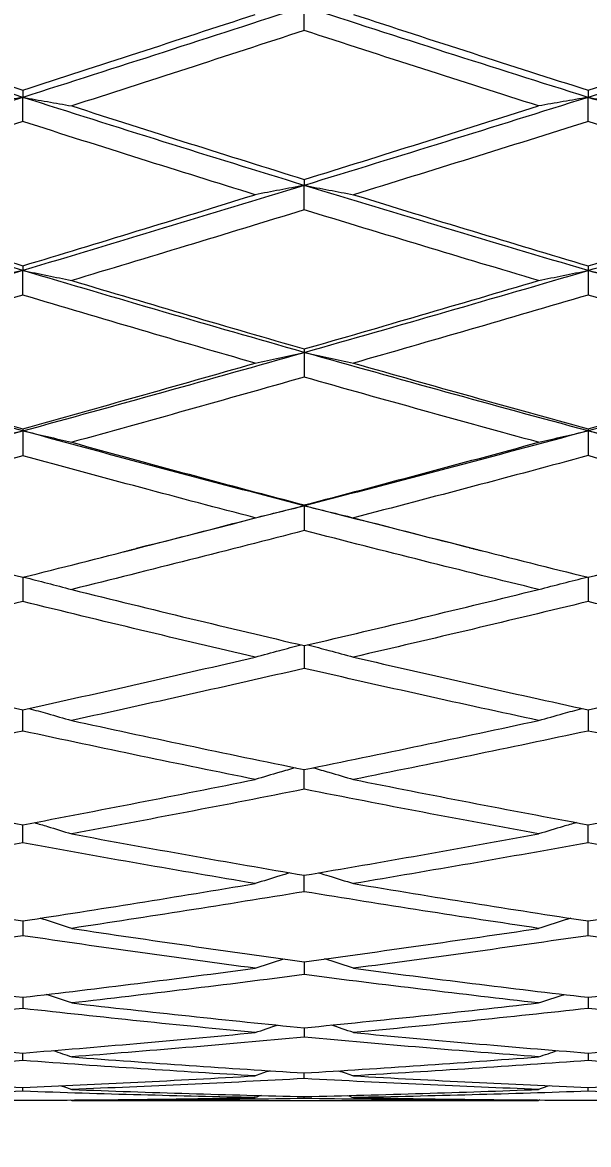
# Model space of a CAD drawing. Extents: x 6453 to 7582, y 0 to 827.
# Drawn here: x 6864.14 to 6869.12, y 644.41 to 654.28 of the extents above; entities that cross this region are included whole.
import ezdxf

# ---------------------------------------------------------------- set-up
doc = ezdxf.new("R2010")
doc.units = 0
doc.header["$LTSCALE"] = 30
doc.header["$MEASUREMENT"] = 0
doc.header["$PDMODE"] = 3
doc.header["$PDSIZE"] = -10
doc.layers.get('0').update_dxf_attribs({"linetype": 'CONTINUOUS'})
doc.layers.get('DEFPOINTS').update_dxf_attribs({"linetype": 'CONTINUOUS'})
doc.layers.add('1', color=7, linetype='CONTINUOUS')
doc.styles.add('Daelim Dimension', font='')
doc.styles.get('Daelim Dimension').set_extended_font_data('나눔고딕')
doc.dimstyles.new('DEFAULT', dxfattribs={"dimscale": 2, "dimtxt": 2, "dimasz": 2, "dimexe": 0, "dimexo": 2, "dimgap": 1, "dimtad": 1, "dimdec": 1, "dimzin": 9, "dimdsep": 46, "dimtxsty": 'Daelim Dimension', "dimcen": 0.5, "dimclrd": 252, "dimclre": 252, "dimclrt": 3, "dimadec": 1, "dimazin": 0, "dimtfac": 1, "dimtdec": 1, "dimtix": 1, "dimtmove": 0, "dimatfit": 3, "dimfxl": 1, "dimtolj": 1, "dimtzin": 1, "dimlwd": 9, "dimlwe": 9, "dimarcsym": 0})

# ---------------------------------------------------------------- blocks, each defined once
blk = doc.blocks.new('*D58')
at = {"color": 5, "lineweight": 9, "ltscale": 0.5, "transparency": 16777216}
for p, q in [((6608.1848, 641.7955), (6608.1848, 525.9087)), ((6902.1855, 641.7955), (6902.1855, 525.9087)), ((6612.1848, 527.9087), (6898.1855, 527.9087))]:
    blk.add_line(p, q, dxfattribs=at)
at = {"color": 5, "ltscale": 0.5, "transparency": 16777216}
for points in [[(6612.1848, 528.5754), (6612.1848, 527.242), (6608.1848, 527.9087)], [(6898.1855, 528.5754), (6898.1855, 527.242), (6902.1855, 527.9087)]]:
    blk.add_solid(points, dxfattribs=at)
at = {"layer": 'DEFPOINTS', "color": 0, "ltscale": 0.5, "transparency": 16777216}
for p in [(6608.1848, 645.7955), (6902.1855, 645.7955), (6902.1855, 527.9087)]:
    blk.add_point(p, dxfattribs=at)
at = {"color": 7, "ltscale": 0.5, "transparency": 16777216, "insert": (6755.1852, 535.3522), "char_height": 10, "attachment_point": 5, "style": 'Daelim Dimension'}
blk.add_mtext('\\A1;294', dxfattribs=at)

msp = doc.modelspace()

# ---------------------------------------------------------------- linework, layer by layer
at = {"layer": '1', "color": 7, "linetype": 'Continuous', "lineweight": 18}
msp.add_line((6864.5719, 644.7955), (6868.6791, 644.7955), dxfattribs=at)
for points, degree in [([(6864.143, 653.6205), (6863.3222, 653.8828), (6862.5059, 654.149), (6861.6953, 654.4188)], 3), ([(6866.6181, 654.4188), (6865.7892, 654.149), (6864.9639, 653.8828), (6864.143, 653.6205)], 3), ([(6866.6181, 654.2091), (6866.6181, 654.244), (6866.6181, 654.314), (6866.6181, 654.3838), (6866.6181, 654.4188)], 3), ([(6869.1138, 653.6205), (6868.2792, 653.8828), (6867.4469, 654.149), (6866.6181, 654.4188)], 3), ([(6862.1196, 654.3507), (6862.4628, 654.2357), (6863.1433, 654.0096), (6863.8118, 653.7913), (6864.143, 653.684)], 3), ([(6864.143, 653.684), (6864.4767, 653.792), (6865.1509, 654.0112), (6865.8387, 654.2365), (6866.186, 654.3507)], 3), ([(6867.0506, 654.3507), (6867.4021, 654.2354), (6868.0975, 654.009), (6868.7776, 653.7908), (6869.1138, 653.6837)], 3), ([(6869.1138, 653.6837), (6869.4626, 653.7948), (6870.157, 654.0171), (6870.8447, 654.2395), (6871.1869, 654.3507)], 3), ([(6866.6181, 654.2091), (6866.2696, 654.0952), (6865.5801, 653.8707), (6864.9055, 653.6528), (6864.5719, 653.5455)], 3), ([(6868.6791, 653.5455), (6868.343, 653.6521), (6867.6633, 653.8693), (6866.9689, 654.0944), (6866.6181, 654.2091)], 3), ([(6864.143, 653.684), (6864.143, 653.6734), (6864.143, 653.6522), (6864.143, 653.6311), (6864.143, 653.6205)], 3), ([(6869.1138, 653.6837), (6869.1138, 653.6731), (6869.1138, 653.652), (6869.1138, 653.631), (6869.1138, 653.6205)], 3), ([(6864.143, 653.6205), (6863.3222, 653.3583), (6862.5059, 653.1), (6861.6953, 652.846)], 3), ([(6864.143, 653.6205), (6864.0712, 653.6081), (6863.928, 653.5832), (6863.7857, 653.5581), (6863.7147, 653.5455)], 3), ([(6864.143, 653.4078), (6864.143, 653.4432), (6864.143, 653.5142), (6864.143, 653.5851), (6864.143, 653.6205)], 3), ([(6866.6181, 652.846), (6865.7892, 653.1), (6864.9639, 653.3583), (6864.143, 653.6205)], 3), ([(6864.143, 653.6205), (6864.2149, 653.6081), (6864.3584, 653.5831), (6864.5009, 653.5581), (6864.5719, 653.5455)], 3), ([(6864.5719, 653.5455), (6864.9197, 653.4336), (6865.6086, 653.214), (6866.2838, 653.0022), (6866.6181, 652.8983)], 3), ([(6869.1138, 653.6205), (6868.2792, 653.3583), (6867.4469, 653.1), (6866.6181, 652.846)], 3), ([(6866.6181, 652.8983), (6866.9579, 653.0039), (6867.6413, 653.2174), (6868.3319, 653.4354), (6868.6791, 653.5455)], 3), ([(6869.1138, 653.6205), (6869.0408, 653.6081), (6868.8955, 653.5831), (6868.7511, 653.5581), (6868.6791, 653.5455)], 3), ([(6869.1138, 653.4081), (6869.1138, 653.4435), (6869.1138, 653.5143), (6869.1138, 653.5851), (6869.1138, 653.6205)], 3), ([(6869.1138, 653.6205), (6869.1867, 653.6081), (6869.3322, 653.5831), (6869.4767, 653.5581), (6869.5487, 653.5455)], 3), ([(6864.143, 653.4078), (6863.8014, 653.2982), (6863.1225, 653.0815), (6862.4524, 652.8693), (6862.1196, 652.7643)], 3), ([(6866.186, 652.7643), (6865.852, 652.8677), (6865.1775, 653.0782), (6864.49, 653.2966), (6864.143, 653.4078)], 3), ([(6869.1138, 653.4081), (6868.7674, 653.2989), (6868.0772, 653.0824), (6867.392, 652.8697), (6867.0506, 652.7643)], 3), ([(6871.1869, 652.7643), (6870.8495, 652.8675), (6870.1667, 653.0778), (6869.4675, 653.2966), (6869.1138, 653.4081)], 3), ([(6864.143, 652.0975), (6863.3222, 652.3424), (6862.5059, 652.5921), (6861.6953, 652.846)], 3), ([(6866.6181, 652.846), (6865.7892, 652.5921), (6864.9639, 652.3424), (6864.143, 652.0975)], 3), ([(6866.6181, 652.846), (6866.5456, 652.8325), (6866.4011, 652.8053), (6866.2576, 652.778), (6866.186, 652.7643)], 3), ([(6866.6181, 652.8983), (6866.6181, 652.8896), (6866.6181, 652.8721), (6866.6181, 652.8547), (6866.6181, 652.846)], 3), ([(6866.6181, 652.6311), (6866.6181, 652.667), (6866.6181, 652.7386), (6866.6181, 652.8102), (6866.6181, 652.846)], 3), ([(6869.1138, 652.0974), (6868.2792, 652.3424), (6867.4469, 652.5921), (6866.6181, 652.846)], 3), ([(6866.6181, 652.846), (6866.6906, 652.8325), (6866.8352, 652.8053), (6866.9789, 652.778), (6867.0506, 652.7643)], 3), ([(6862.1196, 652.7643), (6862.4627, 652.6561), (6863.1431, 652.4437), (6863.8117, 652.2391), (6864.143, 652.1387)], 3), ([(6864.143, 652.1387), (6864.473, 652.2387), (6865.1435, 652.4429), (6865.835, 652.6557), (6866.186, 652.7643)], 3), ([(6867.0506, 652.7643), (6867.402, 652.6558), (6868.0973, 652.4431), (6868.7775, 652.2387), (6869.1138, 652.1384)], 3), ([(6869.1138, 652.1384), (6869.4487, 652.2382), (6870.1292, 652.4423), (6870.8308, 652.6554), (6871.1869, 652.7643)], 3), ([(6866.6181, 652.6311), (6866.2665, 652.5231), (6865.5738, 652.3114), (6864.9024, 652.1086), (6864.5719, 652.0093)], 3), ([(6868.6791, 652.0093), (6868.3429, 652.1089), (6867.6632, 652.3121), (6866.9689, 652.5234), (6866.6181, 652.6311)], 3), ([(6864.143, 652.0975), (6863.3222, 651.8525), (6862.5059, 651.6121), (6861.6953, 651.3768)], 3), ([(6864.143, 652.0975), (6864.0712, 652.0828), (6863.928, 652.0535), (6863.7857, 652.024), (6863.7147, 652.0093)], 3), ([(6864.143, 652.1387), (6864.143, 652.1318), (6864.143, 652.118), (6864.143, 652.1043), (6864.143, 652.0975)], 3), ([(6864.143, 651.8807), (6864.143, 651.9168), (6864.143, 651.9891), (6864.143, 652.0613), (6864.143, 652.0975)], 3), ([(6866.6181, 651.3768), (6865.7892, 651.6122), (6864.9639, 651.8525), (6864.143, 652.0975)], 3), ([(6864.143, 652.0975), (6864.2149, 652.0828), (6864.3584, 652.0535), (6864.5009, 652.024), (6864.5719, 652.0093)], 3), ([(6866.6181, 651.3768), (6867.4469, 651.6121), (6868.2792, 651.8525), (6869.1138, 652.0974)], 3), ([(6868.6791, 652.0093), (6868.7511, 652.024), (6868.8955, 652.0535), (6869.0408, 652.0828), (6869.1138, 652.0974)], 3), ([(6869.1138, 652.1384), (6869.1138, 652.1316), (6869.1138, 652.1179), (6869.1138, 652.1042), (6869.1138, 652.0974)], 3), ([(6869.1138, 652.0974), (6869.1138, 652.0614), (6869.1138, 651.9892), (6869.1138, 651.917), (6869.1138, 651.881)], 3), ([(6869.1138, 652.0974), (6869.1867, 652.0828), (6869.3322, 652.0535), (6869.4767, 652.024), (6869.5487, 652.0093)], 3), ([(6864.5719, 652.0093), (6864.9196, 651.9048), (6865.6084, 651.6999), (6866.2837, 651.5031), (6866.6181, 651.4067)], 3), ([(6866.6181, 651.4067), (6866.956, 651.5041), (6867.6375, 651.702), (6868.33, 651.9058), (6868.6791, 652.0093)], 3), ([(6864.143, 651.8807), (6863.799, 651.7778), (6863.1178, 651.5752), (6862.45, 651.379), (6862.1196, 651.2824)], 3), ([(6866.186, 651.2824), (6865.8519, 651.3782), (6865.1773, 651.5737), (6864.4899, 651.777), (6864.143, 651.8807)], 3), ([(6869.1138, 651.881), (6868.764, 651.7781), (6868.0704, 651.5755), (6867.3886, 651.3791), (6867.0506, 651.2824)], 3), ([(6871.1869, 651.2824), (6870.8496, 651.378), (6870.1667, 651.5732), (6869.4675, 651.7769), (6869.1138, 651.881)], 3), ([(6864.143, 650.6861), (6863.3222, 650.9111), (6862.5059, 651.1415), (6861.6953, 651.3768)], 3), ([(6864.143, 650.6861), (6864.9639, 650.9112), (6865.7892, 651.1415), (6866.6181, 651.3768)], 3), ([(6866.186, 651.2824), (6866.2576, 651.2982), (6866.4011, 651.3298), (6866.5456, 651.3612), (6866.6181, 651.3768)], 3), ([(6866.6181, 651.4067), (6866.6181, 651.4016), (6866.6181, 651.3917), (6866.6181, 651.3818), (6866.6181, 651.3768)], 3), ([(6866.6181, 651.3768), (6866.6181, 651.3405), (6866.6181, 651.2679), (6866.6181, 651.1954), (6866.6181, 651.1591)], 3), ([(6869.1138, 650.6861), (6868.2792, 650.9111), (6867.4469, 651.1415), (6866.6181, 651.3768)], 3), ([(6866.6181, 651.3768), (6866.6906, 651.3612), (6866.8352, 651.3298), (6866.9789, 651.2982), (6867.0506, 651.2824)], 3), ([(6862.1196, 651.2824), (6862.4626, 651.1822), (6863.1428, 650.9858), (6863.8116, 650.7972), (6864.143, 650.7047)], 3), ([(6864.143, 650.7047), (6864.476, 650.7975), (6865.1496, 650.9866), (6865.8381, 651.1826), (6866.186, 651.2824)], 3), ([(6867.0506, 651.2824), (6867.4019, 651.1819), (6868.0972, 650.9852), (6868.7774, 650.7967), (6869.1138, 650.7045)], 3), ([(6869.1138, 650.7045), (6869.4488, 650.7963), (6870.1293, 650.9844), (6870.8308, 651.1815), (6871.1869, 651.2824)], 3), ([(6866.6181, 651.1591), (6866.27, 651.0601), (6865.5808, 650.8656), (6864.9059, 650.6779), (6864.5719, 650.5857)], 3), ([(6868.6791, 650.5857), (6868.3428, 650.6773), (6867.663, 650.8643), (6866.9688, 651.0594), (6866.6181, 651.1591)], 3), ([(6861.6953, 650.0272), (6862.5059, 650.2413), (6863.3222, 650.4611), (6864.143, 650.6861)], 3), ([(6863.7147, 650.5857), (6863.7857, 650.6025), (6863.928, 650.6361), (6864.0712, 650.6695), (6864.143, 650.6861)], 3), ([(6864.143, 650.7047), (6864.143, 650.7016), (6864.143, 650.6953), (6864.143, 650.6892), (6864.143, 650.6861)], 3), ([(6864.143, 650.6861), (6864.143, 650.6497), (6864.143, 650.5769), (6864.143, 650.5041), (6864.143, 650.4677)], 3), ([(6866.6181, 650.0272), (6865.7892, 650.2414), (6864.9639, 650.4611), (6864.143, 650.6861)], 3), ([(6864.143, 650.6861), (6864.2149, 650.6695), (6864.3584, 650.6361), (6864.5009, 650.6025), (6864.5719, 650.5857)], 3), ([(6869.1138, 650.6861), (6868.2792, 650.4611), (6867.4469, 650.2413), (6866.6181, 650.0272)], 3), ([(6868.6791, 650.5857), (6868.7511, 650.6025), (6868.8955, 650.6361), (6869.0408, 650.6695), (6869.1138, 650.6861)], 3), ([(6869.1138, 650.7045), (6869.1138, 650.7014), (6869.1138, 650.6952), (6869.1138, 650.6891), (6869.1138, 650.6861)], 3), ([(6869.1138, 650.6861), (6869.1138, 650.6497), (6869.1138, 650.577), (6869.1138, 650.5043), (6869.1138, 650.468)], 3), ([(6869.1138, 650.6861), (6869.1867, 650.6694), (6869.3322, 650.6361), (6869.4767, 650.6025), (6869.5487, 650.5857)], 3), ([(6864.5719, 650.5857), (6864.9195, 650.4898), (6865.6081, 650.302), (6866.2836, 650.1222), (6866.6181, 650.0343)], 3), ([(6866.6181, 650.0343), (6866.9561, 650.1231), (6867.6376, 650.3039), (6868.3301, 650.4907), (6868.6791, 650.5857)], 3), ([(6864.143, 650.4677), (6863.7978, 650.373), (6863.1154, 650.1873), (6862.4488, 650.0087), (6862.1196, 649.9211)], 3), ([(6866.186, 649.9211), (6865.8557, 650.0073), (6865.1848, 650.1845), (6864.4937, 650.3716), (6864.143, 650.4677)], 3), ([(6869.1138, 650.468), (6868.7798, 650.3779), (6868.1019, 650.1965), (6867.4043, 650.0132), (6867.0506, 649.9211)], 3), ([(6871.1869, 649.9211), (6870.8496, 650.0081), (6870.1668, 650.1861), (6869.4675, 650.3725), (6869.1138, 650.468)], 3), ([(6866.6181, 650.0272), (6866.1234, 649.8994), (6865.6299, 649.7736), (6865.1379, 649.6499)], 3), ([(6866.186, 649.9211), (6866.2576, 649.9389), (6866.4011, 649.9744), (6866.5456, 650.0096), (6866.6181, 650.0272)], 3), ([(6866.6181, 650.0343), (6866.6181, 650.0331), (6866.6181, 650.0307), (6866.6181, 650.0284), (6866.6181, 650.0272)], 3), ([(6866.6181, 650.0272), (6866.6181, 649.9909), (6866.6181, 649.9181), (6866.6181, 649.8454), (6866.6181, 649.809)], 3), ([(6868.073, 649.658), (6867.587, 649.7791), (6867.102, 649.9022), (6866.6181, 650.0272)], 3), ([(6866.6181, 650.0272), (6866.6906, 650.0096), (6866.8352, 649.9743), (6866.9789, 649.9389), (6867.0506, 649.9211)], 3), ([(6862.1196, 649.9211), (6862.467, 649.8288), (6863.1518, 649.6493), (6863.816, 649.48), (6864.143, 649.3977)], 3), ([(6864.143, 649.3977), (6864.476, 649.4815), (6865.1495, 649.6524), (6865.838, 649.8303), (6866.186, 649.9211)], 3), ([(6867.0506, 649.9211), (6867.4019, 649.8297), (6868.0971, 649.6511), (6868.7774, 649.4807), (6869.1138, 649.3975)], 3), ([(6869.1138, 649.3975), (6869.4676, 649.485), (6870.1671, 649.6599), (6870.8497, 649.8342), (6871.1869, 649.9211)], 3), ([(6866.6181, 649.809), (6866.2859, 649.7232), (6865.6126, 649.5509), (6864.9218, 649.3774), (6864.5719, 649.2905)], 3), ([(6868.6791, 649.2905), (6868.3459, 649.3721), (6867.6692, 649.5401), (6866.9719, 649.7177), (6866.6181, 649.809)], 3), ([(6865.0212, 649.6203), (6865.1391, 649.6502)], 1), ([(6868.0721, 649.6582), (6868.1818, 649.6307)], 1), ([(6864.143, 649.402), (6864.143, 649.3657), (6864.143, 649.2931), (6864.143, 649.2206), (6864.143, 649.1843)], 3), ([(6869.1138, 649.4019), (6869.1138, 649.3657), (6869.1138, 649.2932), (6869.1138, 649.2208), (6869.1138, 649.1845)], 3), ([(6864.5719, 649.2905), (6864.9239, 649.203), (6865.617, 649.0333), (6866.2881, 648.8737), (6866.6181, 648.7963)], 3), ([(6866.6181, 648.7963), (6866.9688, 648.8785), (6867.663, 649.0432), (6868.3428, 649.2081), (6868.6791, 649.2905)], 3), ([(6864.143, 649.1843), (6863.8149, 649.1034), (6863.1496, 648.941), (6862.4659, 648.7774), (6862.1196, 648.6955)], 3), ([(6866.186, 648.6955), (6865.855, 648.7723), (6865.1834, 648.9305), (6864.4929, 649.0981), (6864.143, 649.1843)], 3), ([(6869.1138, 649.1845), (6868.7772, 649.1029), (6868.0967, 648.9397), (6867.4017, 648.7768), (6867.0506, 648.6955)], 3), ([(6871.1869, 648.6955), (6870.8512, 648.7725), (6870.1701, 648.9309), (6869.4692, 649.0984), (6869.1138, 649.1845)], 3), ([(6862.1196, 648.6955), (6862.4464, 648.6181), (6863.1106, 648.4634), (6863.7954, 648.309), (6864.143, 648.232)], 3), ([(6864.143, 648.232), (6864.4902, 648.3089), (6865.178, 648.4631), (6865.8523, 648.618), (6866.186, 648.6955)], 3), ([(6867.0506, 648.6955), (6867.4053, 648.6133), (6868.1039, 648.454), (6868.7808, 648.3044), (6869.1138, 648.2318)], 3), ([(6869.1138, 648.2318), (6869.4602, 648.3073), (6870.1521, 648.46), (6870.8422, 648.6164), (6871.1869, 648.6955)], 3), ([(6866.6181, 648.5958), (6866.2839, 648.5191), (6865.6087, 648.3661), (6864.9198, 648.2137), (6864.5719, 648.1377)], 3), ([(6868.6791, 648.1377), (6868.3452, 648.2096), (6867.6678, 648.3577), (6866.9712, 648.5148), (6866.6181, 648.5958)], 3), ([(6864.5719, 648.1377), (6864.9037, 648.0653), (6865.5765, 647.9208), (6866.2678, 647.7774), (6866.6181, 647.7061)], 3), ([(6866.6181, 647.7061), (6866.9588, 647.7755), (6867.6431, 647.9167), (6868.3329, 648.0632), (6868.6791, 648.1377)], 3), ([(6864.143, 648.0446), (6863.8119, 647.973), (6863.1434, 647.8304), (6862.4629, 647.6891), (6862.1196, 647.6188)], 3), ([(6866.186, 647.6188), (6865.8542, 647.6855), (6865.1818, 647.823), (6864.4922, 647.9692), (6864.143, 648.0446)], 3), ([(6869.1138, 648.0448), (6868.7678, 647.9713), (6868.078, 647.8268), (6867.3923, 647.6873), (6867.0506, 647.6188)], 3), ([(6871.1869, 647.6188), (6870.8506, 647.6856), (6870.1687, 647.8232), (6869.4685, 647.9694), (6869.1138, 648.0448)], 3), ([(6862.1196, 647.6188), (6862.4629, 647.5485), (6863.1435, 647.4119), (6863.8119, 647.283), (6864.143, 647.2204)], 3), ([(6864.143, 647.2204), (6864.4777, 647.2837), (6865.1529, 647.4133), (6865.8397, 647.5492), (6866.186, 647.6188)], 3), ([(6867.0506, 647.6188), (6867.3876, 647.5512), (6868.0684, 647.4172), (6868.763, 647.2855), (6869.1138, 647.2203)], 3), ([(6869.1138, 647.2203), (6869.4528, 647.2833), (6870.1374, 647.4126), (6870.8349, 647.5489), (6871.1869, 647.6188)], 3), ([(6866.6181, 647.5326), (6866.2713, 647.464), (6865.5835, 647.33), (6864.9072, 647.2023), (6864.5719, 647.1401)], 3), ([(6868.6791, 647.1401), (6868.3444, 647.2014), (6867.6662, 647.3279), (6866.9704, 647.4629), (6866.6181, 647.5326)], 3), ([(6864.5719, 647.1401), (6864.9198, 647.0755), (6865.6087, 646.9503), (6866.2839, 646.8328), (6866.6181, 646.7759)], 3), ([(6866.6181, 646.7759), (6866.9579, 646.8337), (6867.6412, 646.9522), (6868.3319, 647.0765), (6868.6791, 647.1401)], 3), ([(6864.143, 647.061), (6863.802, 646.9985), (6863.1237, 646.8764), (6862.453, 646.7598), (6862.1196, 646.7029)], 3), ([(6866.186, 646.7029), (6865.8521, 646.7588), (6865.1776, 646.8743), (6864.4901, 646.9974), (6864.143, 647.061)], 3), ([(6869.1138, 647.0611), (6868.7667, 646.9986), (6868.0757, 646.8764), (6867.3912, 646.7598), (6867.0506, 646.7029)], 3), ([(6871.1869, 646.7029), (6870.8499, 646.7587), (6870.1675, 646.874), (6869.4679, 646.9974), (6869.1138, 647.0611)], 3), ([(6862.1196, 646.7029), (6862.4628, 646.6443), (6863.1433, 646.531), (6863.8118, 646.4252), (6864.143, 646.374)], 3), ([(6864.143, 646.374), (6864.4747, 646.4252), (6865.147, 646.5312), (6865.8368, 646.6444), (6866.186, 646.7029)], 3), ([(6866.6181, 646.6312), (6866.2695, 646.5739), (6865.5798, 646.4629), (6864.9054, 646.3588), (6864.5719, 646.3085)], 3), ([(6868.6791, 646.3085), (6868.3429, 646.3585), (6867.6633, 646.4623), (6866.9689, 646.5736), (6866.6181, 646.6312)], 3), ([(6867.0506, 646.7029), (6867.4021, 646.6442), (6868.0974, 646.5307), (6868.7775, 646.4249), (6869.1138, 646.3738)], 3), ([(6869.1138, 646.3738), (6869.4619, 646.4267), (6870.1557, 646.5345), (6870.844, 646.6461), (6871.1869, 646.7029)], 3), ([(6864.143, 646.2443), (6863.7963, 646.1929), (6863.1124, 646.0938), (6862.4474, 646.002), (6862.1196, 645.9579)], 3), ([(6866.186, 645.9579), (6865.852, 646.002), (6865.1775, 646.0938), (6864.49, 646.1928), (6864.143, 646.2443)], 3), ([(6864.5719, 646.3085), (6864.9197, 646.2559), (6865.6085, 646.1547), (6866.2838, 646.0608), (6866.6181, 646.0156)], 3), ([(6866.6181, 646.0156), (6866.9586, 646.0616), (6867.6426, 646.1564), (6868.3326, 646.2568), (6868.6791, 646.3085)], 3), ([(6869.1138, 646.2444), (6868.7678, 646.194), (6868.078, 646.0958), (6867.3923, 646.0029), (6867.0506, 645.9579)], 3), ([(6871.1869, 645.9579), (6870.8495, 646.0019), (6870.1667, 646.0936), (6869.4675, 646.1928), (6869.1138, 646.2444)], 3), ([(6862.1196, 645.9579), (6862.4627, 645.9116), (6863.1431, 645.8229), (6863.8117, 645.7412), (6864.143, 645.702)], 3), ([(6864.143, 645.702), (6864.4756, 645.7413), (6865.1486, 645.8232), (6865.8376, 645.9118), (6866.186, 645.9579)], 3), ([(6867.0506, 645.9579), (6867.402, 645.9115), (6868.0973, 645.8226), (6868.7775, 645.741), (6869.1138, 645.7019)], 3), ([(6869.1138, 645.7019), (6869.4631, 645.7425), (6870.1579, 645.8258), (6870.8452, 645.9132), (6871.1869, 645.9579)], 3), ([(6866.6181, 645.9014), (6866.2686, 645.8564), (6865.5781, 645.7698), (6864.9045, 645.6902), (6864.5719, 645.652)], 3), ([(6868.6791, 645.652), (6868.3429, 645.6901), (6867.6631, 645.7696), (6866.9689, 645.8562), (6866.6181, 645.9014)], 3), ([(6864.5719, 645.652), (6864.9196, 645.6121), (6865.6084, 645.5359), (6866.2837, 645.4667), (6866.6181, 645.4337)], 3), ([(6866.6181, 645.4337), (6866.9575, 645.4672), (6867.6404, 645.537), (6868.3315, 645.6127), (6868.6791, 645.652)], 3), ([(6864.143, 645.6034), (6863.8007, 645.5652), (6863.1211, 645.4917), (6862.4517, 645.4241), (6862.1196, 645.3918)], 3), ([(6866.186, 645.3918), (6865.8519, 645.4237), (6865.1773, 645.4908), (6864.4899, 645.5647), (6864.143, 645.6034)], 3), ([(6869.1138, 645.6035), (6868.7672, 645.5654), (6868.0767, 645.4921), (6867.3917, 645.4243), (6867.0506, 645.3918)], 3), ([(6871.1869, 645.3918), (6870.8496, 645.4236), (6870.1667, 645.4906), (6869.4675, 645.5647), (6869.1138, 645.6035)], 3), ([(6866.186, 645.3918), (6866.2511, 645.4139), (6866.3164, 645.4359), (6866.3819, 645.4579)], 3), ([(6866.6181, 645.4337), (6866.6181, 645.4062), (6866.6181, 645.3788), (6866.6181, 645.3513)], 3), ([(6867.0506, 645.3918), (6866.9853, 645.4139), (6866.9198, 645.436), (6866.8541, 645.458)], 3), ([(6862.1196, 645.3918), (6862.4626, 645.3584), (6863.1429, 645.2952), (6863.8116, 645.2385), (6864.143, 645.2118)], 3), ([(6864.143, 645.2118), (6864.4713, 645.2383), (6865.14, 645.2946), (6865.8333, 645.3581), (6866.186, 645.3918)], 3), ([(6866.6181, 645.3513), (6866.265, 645.3187), (6865.5709, 645.2575), (6864.9009, 645.2033), (6864.5719, 645.1779)], 3), ([(6868.6791, 645.1779), (6868.3428, 645.2035), (6867.663, 645.2579), (6866.9688, 645.319), (6866.6181, 645.3513)], 3), ([(6867.0506, 645.3918), (6867.4019, 645.3583), (6868.0972, 645.295), (6868.7774, 645.2384), (6869.1138, 645.2117)], 3), ([(6869.1138, 645.2117), (6869.4487, 645.2383), (6870.1291, 645.2947), (6870.8308, 645.3582), (6871.1869, 645.3918)], 3), ([(6864.4082, 645.2343), (6864.4629, 645.2155), (6864.5175, 645.1968), (6864.5719, 645.1779)], 3), ([(6868.6791, 645.1779), (6868.734, 645.1967), (6868.7891, 645.2154), (6868.8444, 645.2341)], 3), ([(6864.143, 645.1455), (6863.7979, 645.1199), (6863.1154, 645.072), (6862.4489, 645.0303), (6862.1196, 645.011)], 3), ([(6864.143, 645.1455), (6864.143, 645.1676), (6864.143, 645.1897), (6864.143, 645.2118)], 3), ([(6866.186, 645.011), (6865.8558, 645.03), (6865.185, 645.0713), (6864.4937, 645.1195), (6864.143, 645.1455)], 3), ([(6864.5719, 645.1779), (6864.9195, 645.1511), (6865.6082, 645.1008), (6866.2837, 645.057), (6866.6181, 645.0366)], 3), ([(6866.6181, 645.0366), (6866.956, 645.0572), (6867.6375, 645.1013), (6868.33, 645.1513), (6868.6791, 645.1779)], 3), ([(6869.1138, 645.1455), (6868.7773, 645.121), (6868.0969, 645.074), (6867.4018, 645.0312), (6867.0506, 645.011)], 3), ([(6869.1138, 645.2117), (6869.1138, 645.1897), (6869.1138, 645.1676), (6869.1138, 645.1455)], 3), ([(6871.1869, 645.011), (6870.8496, 645.0302), (6870.1668, 645.0717), (6869.4675, 645.1198), (6869.1138, 645.1455)], 3), ([(6866.3166, 645.0561), (6866.273, 645.0411), (6866.2295, 645.026), (6866.186, 645.011)], 3), ([(6866.6181, 644.9868), (6866.6181, 645.0034), (6866.6181, 645.02), (6866.6181, 645.0366)], 3), ([(6866.9193, 645.0563), (6866.9631, 645.0412), (6867.0069, 645.0261), (6867.0506, 645.011)], 3), ([(6862.1196, 645.011), (6862.4625, 644.9908), (6863.1426, 644.9537), (6863.8115, 644.9228), (6864.143, 644.9088)], 3), ([(6864.143, 644.9088), (6864.4761, 644.9228), (6865.1497, 644.9539), (6865.8381, 644.9909), (6866.186, 645.011)], 3), ([(6866.6181, 644.9868), (6866.2756, 644.9682), (6865.5922, 644.9336), (6864.9115, 644.9046), (6864.5719, 644.8914)], 3), ([(6868.6791, 644.8914), (6868.346, 644.9041), (6867.6694, 644.9326), (6866.972, 644.9675), (6866.6181, 644.9868)], 3), ([(6867.0506, 645.011), (6867.4019, 644.9907), (6868.0971, 644.9536), (6868.7774, 644.9227), (6869.1138, 644.9087)], 3), ([(6869.1138, 644.9087), (6869.4676, 644.9234), (6870.167, 644.9553), (6870.8497, 644.9917), (6871.1869, 645.011)], 3), ([(6864.143, 644.8754), (6863.802, 644.8633), (6863.1236, 644.8419), (6862.453, 644.8261), (6862.1196, 644.8195)], 3), ([(6864.143, 644.8754), (6864.143, 644.8865), (6864.143, 644.8976), (6864.143, 644.9088)], 3), ([(6866.186, 644.8195), (6865.8552, 644.8259), (6865.1838, 644.8414), (6864.4932, 644.863), (6864.143, 644.8754)], 3), ([(6864.4777, 644.9244), (6864.5092, 644.9134), (6864.5406, 644.9024), (6864.5719, 644.8914)], 3), ([(6864.5719, 644.8914), (6864.9194, 644.8779), (6865.6079, 644.854), (6866.2835, 644.8361), (6866.6181, 644.8286)], 3), ([(6866.2403, 644.8385), (6866.2222, 644.8322), (6866.2041, 644.8258), (6866.186, 644.8195)], 3), ([(6866.6181, 644.8286), (6866.969, 644.8365), (6867.6633, 644.855), (6868.343, 644.8785), (6868.6791, 644.8914)], 3), ([(6866.9953, 644.8388), (6867.0137, 644.8324), (6867.0322, 644.8259), (6867.0506, 644.8195)], 3), ([(6869.1138, 644.8755), (6868.7774, 644.8637), (6868.0971, 644.8425), (6867.4019, 644.8263), (6867.0506, 644.8195)], 3), ([(6868.7736, 644.9241), (6868.7421, 644.9132), (6868.7106, 644.9023), (6868.6791, 644.8914)], 3), ([(6869.1138, 644.8755), (6869.1138, 644.8865), (6869.1138, 644.8976), (6869.1138, 644.9087)], 3), ([(6871.1869, 644.8195), (6870.8513, 644.8259), (6870.1703, 644.8415), (6869.4692, 644.863), (6869.1138, 644.8755)], 3), ([(6862.1196, 644.8195), (6862.4667, 644.8127), (6863.1511, 644.8021), (6863.8157, 644.7973), (6864.143, 644.7962)], 3), ([(6864.143, 644.7962), (6864.4898, 644.7974), (6865.1771, 644.8026), (6865.8518, 644.813), (6866.186, 644.8195)], 3), ([(6864.5605, 644.7996), (6864.5643, 644.7982), (6864.5681, 644.7969), (6864.5719, 644.7955)], 3), ([(6866.6181, 644.8119), (6866.2836, 644.8065), (6865.6081, 644.7984), (6864.9195, 644.7955), (6864.5719, 644.7955)], 3), ([(6866.6181, 644.8119), (6866.6181, 644.8174), (6866.6181, 644.823), (6866.6181, 644.8285)], 3), ([(6868.6791, 644.7955), (6868.3454, 644.7955), (6867.6682, 644.7981), (6866.9714, 644.8063), (6866.6181, 644.8119)], 3), ([(6867.0506, 644.8195), (6867.4019, 644.8127), (6868.097, 644.8022), (6868.7773, 644.7974), (6869.1138, 644.7962)], 3), ([(6868.6894, 644.7991), (6868.686, 644.7979), (6868.6825, 644.7967), (6868.6791, 644.7955)], 3), ([(6869.1138, 644.7962), (6869.4677, 644.7974), (6870.1672, 644.8026), (6870.8498, 644.8131), (6871.1869, 644.8195)], 3)]:
    msp.add_open_spline(points, degree=degree, dxfattribs=at)
for points, knots in [([(6871.6232, 654.4188), (6870.9083, 654.1886), (6870.0712, 653.9219), (6869.2363, 653.659), (6869.1138, 653.6205)], [0, 0, 0, 0, 0.853118, 1, 1, 1, 1]), ([(6871.6232, 652.846), (6870.9083, 653.0627), (6870.0712, 653.3203), (6869.2363, 653.582), (6869.1138, 653.6205)], [0, 0, 0, 0, 0.853118, 1, 1, 1, 1]), ([(6869.1138, 652.0974), (6869.2363, 652.1334), (6870.0712, 652.3791), (6870.9083, 652.6294), (6871.6232, 652.846)], [0, 0, 0, 0, 0.146882, 1, 1, 1, 1]), ([(6871.6232, 651.3768), (6870.9083, 651.5776), (6870.0712, 651.8172), (6869.2363, 652.0615), (6869.1138, 652.0974)], [0, 0, 0, 0, 0.853118, 1, 1, 1, 1]), ([(6871.6232, 651.3768), (6870.9083, 651.176), (6870.0712, 650.945), (6869.2363, 650.7191), (6869.1138, 650.6861)], [0, 0, 0, 0, 0.853118, 1, 1, 1, 1]), ([(6871.6232, 650.0272), (6870.9083, 650.2099), (6870.0712, 650.4288), (6869.2363, 650.653), (6869.1138, 650.6861)], [0, 0, 0, 0, 0.853118, 1, 1, 1, 1]), ([(6864.1513, 649.3998), (6864.2204, 649.382), (6864.3611, 649.3457), (6864.5009, 649.3091), (6864.5719, 649.2905)], [0, 0, 0, 0, 0.490218, 1, 1, 1, 1]), ([(6868.6791, 649.2905), (6868.7511, 649.3092), (6868.8926, 649.3457), (6869.035, 649.382), (6869.1049, 649.3997)], [0, 0, 0, 0, 0.510302, 1, 1, 1, 1]), ([(6866.186, 648.6955), (6866.2576, 648.715), (6866.3908, 648.7512), (6866.5249, 648.7872), (6866.5868, 648.8037)], [0, 0, 0, 0, 0.538711, 1, 1, 1, 1]), ([(6866.6181, 648.7963), (6866.6181, 648.7655), (6866.6181, 648.6986), (6866.6181, 648.6318), (6866.6181, 648.5958)], [0, 0, 0, 0, 0.460635, 1, 1, 1, 1]), ([(6866.6493, 648.8037), (6866.7114, 648.7871), (6866.8456, 648.7511), (6866.9789, 648.715), (6867.0506, 648.6955)], [0, 0, 0, 0, 0.461325, 1, 1, 1, 1]), ([(6864.143, 648.0446), (6864.143, 648.0803), (6864.143, 648.1428), (6864.143, 648.2053), (6864.143, 648.2321)], [0, 0, 0, 0, 0.571929, 1, 1, 1, 1]), ([(6864.1965, 648.2441), (6864.2505, 648.2289), (6864.376, 648.1936), (6864.5009, 648.158), (6864.5719, 648.1377)], [0, 0, 0, 0, 0.429224, 1, 1, 1, 1]), ([(6868.6791, 648.1377), (6868.7511, 648.158), (6868.8774, 648.1935), (6869.0045, 648.2288), (6869.0591, 648.244)], [0, 0, 0, 0, 0.57151, 1, 1, 1, 1]), ([(6869.1138, 648.2319), (6869.1138, 648.2052), (6869.1138, 648.1428), (6869.1138, 648.0805), (6869.1138, 648.0448)], [0, 0, 0, 0, 0.427405, 1, 1, 1, 1]), ([(6866.5406, 647.7223), (6866.4941, 647.7088), (6866.3755, 647.6744), (6866.2576, 647.6399), (6866.186, 647.6188)], [0, 0, 0, 0, 0.391415, 1, 1, 1, 1]), ([(6866.6181, 647.5326), (6866.6181, 647.5679), (6866.6181, 647.6258), (6866.6181, 647.6837), (6866.6181, 647.7062)], [0, 0, 0, 0, 0.610616, 1, 1, 1, 1]), ([(6866.6956, 647.7222), (6866.7422, 647.7088), (6866.8609, 647.6744), (6866.9789, 647.6398), (6867.0506, 647.6188)], [0, 0, 0, 0, 0.391473, 1, 1, 1, 1]), ([(6864.143, 647.061), (6864.143, 647.0958), (6864.143, 647.1489), (6864.143, 647.2021), (6864.143, 647.2204)], [0, 0, 0, 0, 0.655349, 1, 1, 1, 1]), ([(6864.2434, 647.2398), (6864.2817, 647.2283), (6864.3916, 647.1951), (6864.5009, 647.1618), (6864.5719, 647.1401)], [0, 0, 0, 0, 0.348124, 1, 1, 1, 1]), ([(6869.0115, 647.2397), (6868.9729, 647.2282), (6868.8617, 647.1951), (6868.7511, 647.1618), (6868.6791, 647.1401)], [0, 0, 0, 0, 0.347205, 1, 1, 1, 1]), ([(6869.1138, 647.0611), (6869.1138, 647.0959), (6869.1138, 647.149), (6869.1138, 647.202), (6869.1138, 647.2203)], [0, 0, 0, 0, 0.655982, 1, 1, 1, 1]), ([(6866.4919, 646.7979), (6866.4617, 646.7886), (6866.3594, 646.757), (6866.2576, 646.7253), (6866.186, 646.7029)], [0, 0, 0, 0, 0.295108, 1, 1, 1, 1]), ([(6866.6181, 646.6312), (6866.6181, 646.6654), (6866.6181, 646.7137), (6866.6181, 646.7619), (6866.6181, 646.7759)], [0, 0, 0, 0, 0.709629, 1, 1, 1, 1]), ([(6866.7442, 646.7979), (6866.7745, 646.7886), (6866.877, 646.757), (6866.9789, 646.7253), (6867.0506, 646.7029)], [0, 0, 0, 0, 0.295403, 1, 1, 1, 1]), ([(6864.143, 646.374), (6864.143, 646.3643), (6864.143, 646.321), (6864.143, 646.2778), (6864.143, 646.2443)], [0, 0, 0, 0, 0.224597, 1, 1, 1, 1]), ([(6864.5719, 646.3085), (6864.5009, 646.3314), (6864.4081, 646.3612), (6864.315, 646.3909), (6864.2934, 646.3978)], [0, 0, 0, 0, 0.768288, 1, 1, 1, 1]), ([(6868.9612, 646.3978), (6868.9394, 646.3909), (6868.845, 646.3612), (6868.7511, 646.3314), (6868.6791, 646.3085)], [0, 0, 0, 0, 0.23136, 1, 1, 1, 1]), ([(6869.1138, 646.2444), (6869.1138, 646.2779), (6869.1138, 646.3211), (6869.1138, 646.3642), (6869.1138, 646.3739)], [0, 0, 0, 0, 0.776456, 1, 1, 1, 1]), ([(6866.186, 645.9579), (6866.2576, 645.9813), (6866.3421, 646.0089), (6866.427, 646.0364), (6866.4398, 646.0405)], [0, 0, 0, 0, 0.848943, 1, 1, 1, 1]), ([(6867.0506, 645.9579), (6866.9789, 645.9813), (6866.8944, 646.0088), (6866.8094, 646.0363), (6866.7966, 646.0405)], [0, 0, 0, 0, 0.849414, 1, 1, 1, 1]), ([(6866.6181, 646.0156), (6866.6181, 646.0103), (6866.6181, 645.9722), (6866.6181, 645.9342), (6866.6181, 645.9014)], [0, 0, 0, 0, 0.139875, 1, 1, 1, 1]), ([(6864.5719, 645.652), (6864.5009, 645.6759), (6864.4261, 645.7009), (6864.3512, 645.7258), (6864.3477, 645.727)], [0, 0, 0, 0, 0.953459, 1, 1, 1, 1]), ([(6868.6791, 645.652), (6868.7511, 645.6759), (6868.8267, 645.7009), (6868.9027, 645.7258), (6868.9061, 645.727)], [0, 0, 0, 0, 0.954283, 1, 1, 1, 1]), ([(6864.143, 645.702), (6864.143, 645.701), (6864.143, 645.6681), (6864.143, 645.6353), (6864.143, 645.6034)], [0, 0, 0, 0, 0.030093, 1, 1, 1, 1]), ([(6869.1138, 645.7019), (6869.1138, 645.701), (6869.1138, 645.6682), (6869.1138, 645.6354), (6869.1138, 645.6035)], [0, 0, 0, 0, 0.028627, 1, 1, 1, 1])]:
    msp.add_open_spline(points, degree=3, knots=knots, dxfattribs=at)

# ---------------------------------------------------------------- dimensions: what is measured, and where the dimension line sits
at = {"color": 5, "ltscale": 0.5}
dim = msp.add_linear_dim(base=(6902.1855, 527.9087), p1=(6608.1848, 645.7955), p2=(6902.1855, 645.7955), dimstyle='DEFAULT', override={"dimtxt": 5, "dimexe": 1, "dimdec": 0, "dimclrd": 5, "dimclre": 5, "dimclrt": 7}, dxfattribs=at)
dim.commit()
dim.dimension.update_dxf_attribs({"geometry": '*D58', "text_midpoint": (6755.1852, 535.3522)})

doc.saveas('drawing.dxf')
